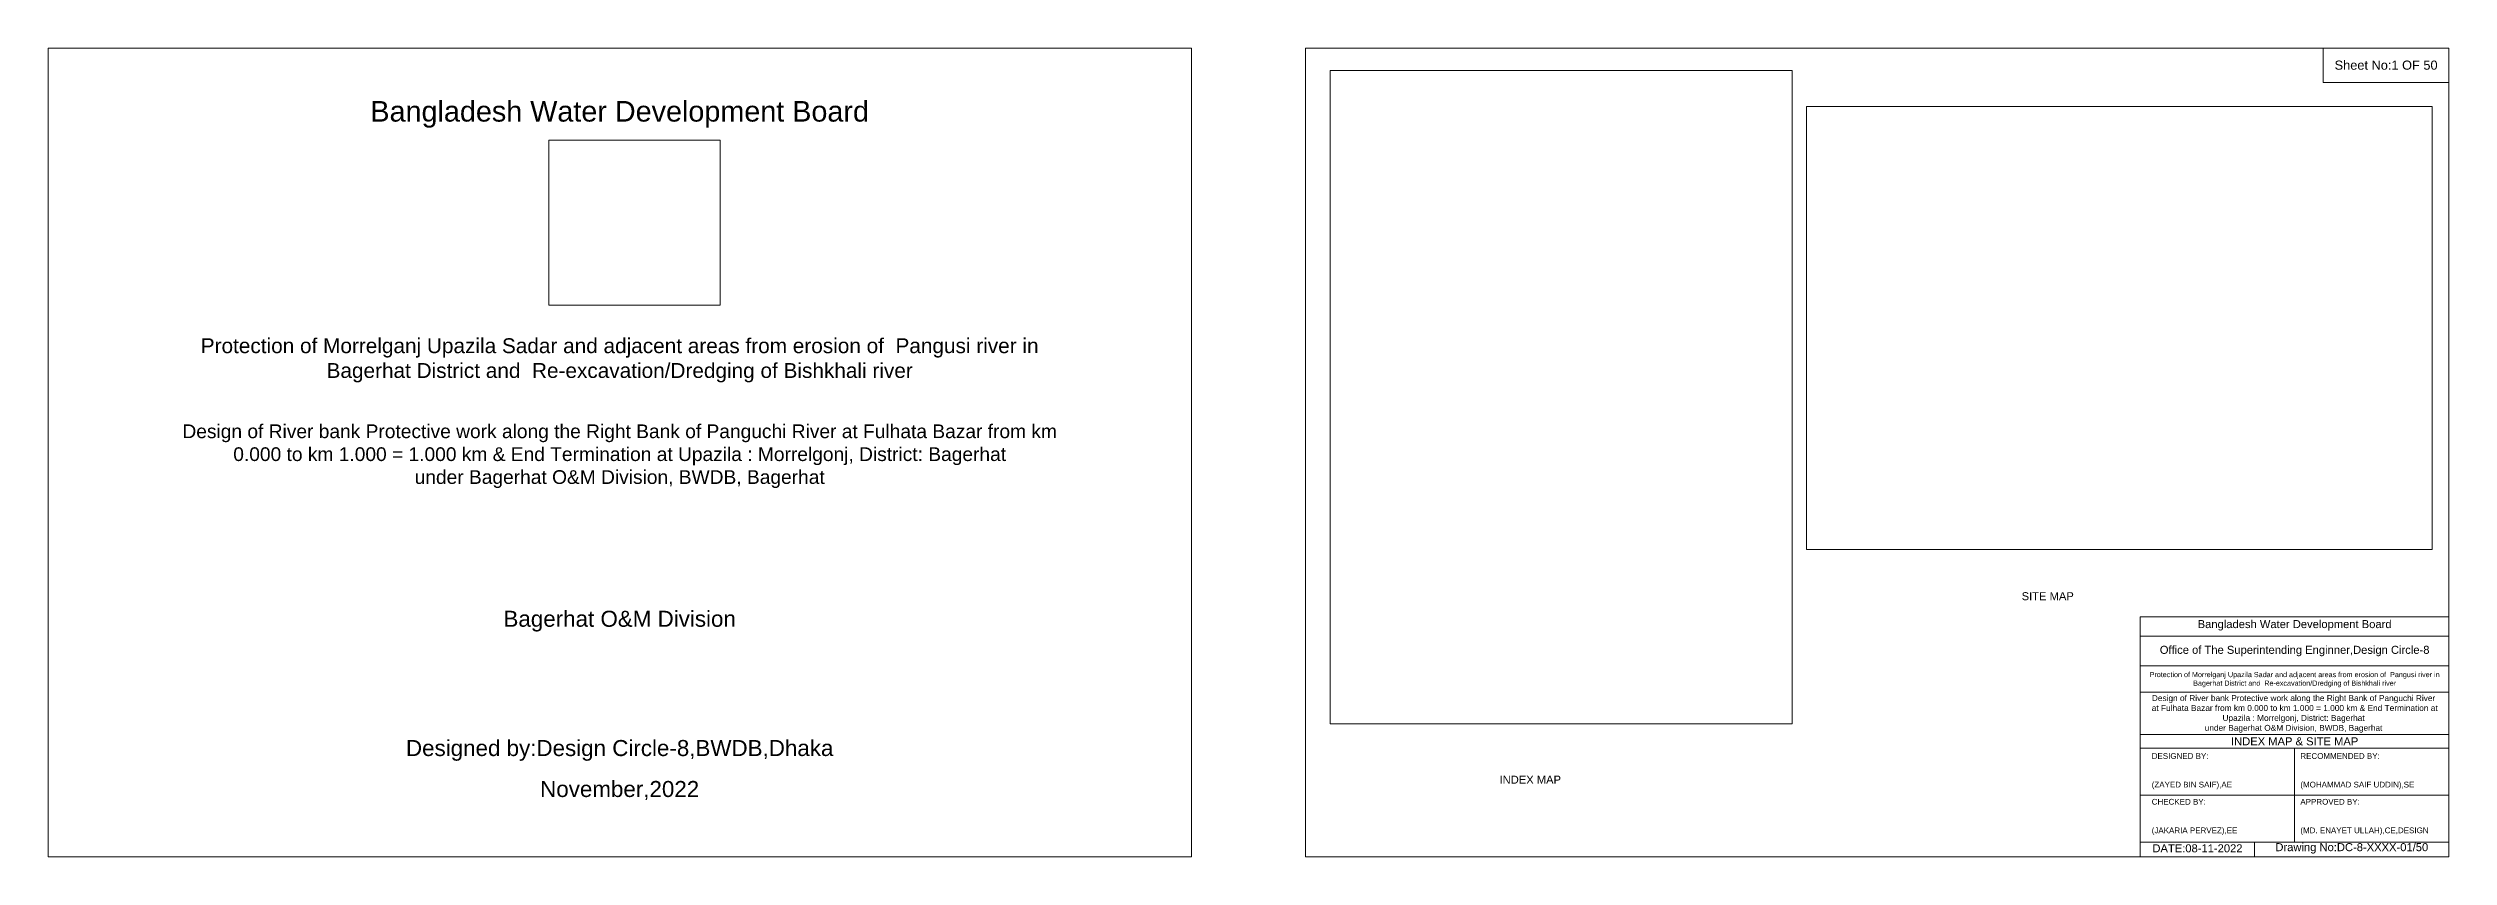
# Model space of a CAD drawing. Header units: inches. Extents: x 89000 to 322785, y -7193 to 1854.
# Drawn here: x 89000 to 110000, y -7071 to 0 of the extents above; entities that cross this region are included whole.
import ezdxf

# ---------------------------------------------------------------- set-up
doc = ezdxf.new("R2010")
doc.units = ezdxf.units.IN
doc.header["$LTSCALE"] = 7
doc.header["$MEASUREMENT"] = 0
doc.layers.add('Cross Section Labels', color=7, linetype='Continuous', lineweight=9)
doc.styles.get("Standard").update_dxf_attribs({"font": 'arial.ttf'})
picture_1 = doc.add_image_def('image1.jpg', size_in_pixel=(3507, 4960))
picture_2 = doc.add_image_def('image2.jpg', size_in_pixel=(4960, 3507))
picture_3 = doc.add_image_def('image3.png', size_in_pixel=(251, 242))

msp = doc.modelspace()

# ---------------------------------------------------------------- linework, layer by layer
at = {"layer": 'Cross Section Labels'}
for points in [[(89000, 0), (99000, 0), (99000, -7071), (89000, -7071)], [(100000, 0), (110000, 0), (110000, -7071), (100000, -7071)], [(108900, 0), (110000, 0), (110000, -300), (108900, -300)]]:
    msp.add_lwpolyline(points, close=True, dxfattribs=at)
for points in [[(107300, -7071), (107300, -4971), (110000, -4971)], [(107300, -5141), (110000, -5141)], [(107300, -5401), (110000, -5401)], [(107300, -5631), (110000, -5631)], [(107300, -6001), (110000, -6001)], [(107300, -6121), (110000, -6121)], [(108650, -6121), (108650, -6941)], [(107300, -6531), (110000, -6531)], [(107300, -6941), (110000, -6941)], [(108300, -6941), (108300, -7071)]]:
    msp.add_lwpolyline(points, dxfattribs=at)

# ---------------------------------------------------------------- texts
at = {"layer": 'Cross Section Labels', "attachment_point": 5}
for s, insert, char_height in [('Sheet No:1 OF 50', (109450, -150), 80), ('Bangladesh Water Development Board', (94000, -580), 180), ('Bangladesh Water Development Board', (108650, -5046), 70), ('Office of The Superintending Enginner,Design Circle-8', (108650, -5271), 70), ('Designed by:Design Circle-8,BWDB,Dhaka', (94000, -6140), 140), ('November,2022', (94000, -6490), 140)]:
    msp.add_mtext(s, dxfattribs=dict(at, insert=insert, char_height=char_height))
at = {"layer": 'Cross Section Labels'}
for s, insert, char_height, width, attachment_point in [('Protection of Morrelganj Upazila Sadar and adjacent areas from erosion of  Pangusi river in Bagerhat District and  Re-excavation/Dredging of Bishkhali river', (94000, -2730), 130, 8000, 5), ('Design of River bank Protective work along the Right Bank of Panguchi River at Fulhata Bazar from km 0.000 to km 1.000 = 1.000 km & End Termination at Upazila : Morrelgonj, District: Bagerhat ^Junder Bagerhat O&M Division, BWDB, Bagerhat', (94000, -3290), 120, 8000, 2), (' SITE MAP', (106476.93245, -4792.13645), 70, 2800, 5), ('Bagerhat O&M Division', (94000, -5010), 140, 8000, 5), ('Protection of Morrelganj Upazila Sadar and adjacent areas from erosion of  Pangusi river in Bagerhat District and  Re-excavation/Dredging of Bishkhali river', (108650, -5521), 45, 2800, 5), ('Design of River bank Protective work along the Right Bank of Panguchi River^J at Fulhata Bazar from km 0.000 to km 1.000 = 1.000 km & End Termination at Upazila : Morrelgonj, District: Bagerhat ^Junder Bagerhat O&M Division, BWDB, Bagerhat', (108640.64448, -5820.28919), 52, 2700, 5), ('INDEX MAP & SITE MAP', (108650, -6061), 70, 2800, 5), ('DESIGNED BY:^J^J^J(ZAYED BIN SAIF),AE', (107400, -6321), 50, 1400, 4), ('RECOMMENDED BY:^J^J^J(MOHAMMAD SAIF UDDIN),SE', (108700, -6321), 50, 1400, 4), ('INDEX MAP', (101964.49195, -6395.50316), 70, 2800, 5), ('CHECKED BY:^J^J^J(JAKARIA PERVEZ),EE', (107400, -6721), 50, 1400, 4), ('APPROVED BY:^J^J^J(MD. ENAYET ULLAH),CE,DESIGN', (108700, -6721), 50, 1400, 4), ('DATE:08-11-2022', (107800, -6996), 70, 1400, 5), ('Drawing No:DC-8-XXXX-01/50', (109150, -6996), 70, 2200, 5)]:
    msp.add_mtext(s, dxfattribs=dict(at, insert=insert, char_height=char_height, width=width, attachment_point=attachment_point))

# ---------------------------------------------------------------- pictures from other files: only their frames are drawn
image = msp.add_image(picture_1, insert=(100215.48557, -5908.63421), size_in_units=(4038.24157, 5711.3425), dxfattribs=at)
image.dxf.flags = 7
image = msp.add_image(picture_2, insert=(104379.71112, -4382.1491), size_in_units=(5473.66642, 3870.19116), dxfattribs=at)
image.dxf.flags = 7
image = msp.add_image(picture_3, insert=(93381.58466, -2247.88859), size_in_units=(1496.87817, 1443.20525), dxfattribs=at)
image.dxf.flags = 7

doc.saveas('drawing.dxf')
